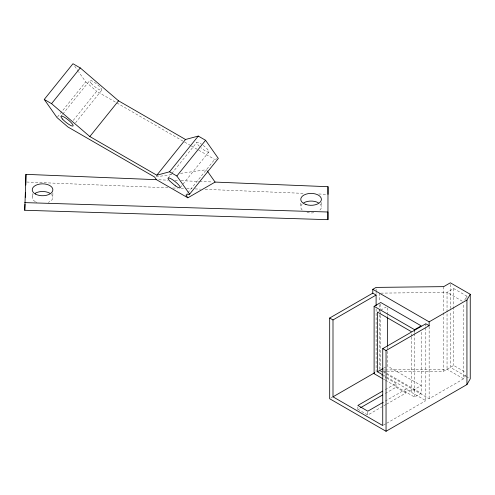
<?xml version="1.0" encoding="UTF-8"?>
<svg xmlns="http://www.w3.org/2000/svg" width="495" height="495" viewBox="0 0 495 495"><rect width="100%" height="100%" fill="white"/><g stroke="black" fill="none" stroke-linecap="round" stroke-linejoin="round"><path stroke-width="0.37" stroke-dasharray="2.48 1.86" d="M464.725 300.032L466.933 296.208L453.674 288.548L447.041 292.378L380.952 293.127M465.832 375.006L463.617 378.83L429.14 398.741L385.382 373.471M57.494 116.999L85.728 81.879L78.686 71.862M60.941 116.393L62.376 114.611M62.853 114.011L89.651 80.679M73.217 120.446L96.667 91.278L184.016 141.712M75.543 122.779L101.859 90.041M168.022 178.219L171.369 174.048M171.845 173.454L196.732 142.498M180.23 187.58L208.94 151.86M185.978 195.135L187.401 193.359M187.877 192.772L214.688 159.421L216.878 158.833M378.749 311.299L380.073 310.532M380.742 310.148L386.044 307.086M331.013 397.974L332.337 397.207M383.39 368.336L386.044 366.801M385.289 389.602L395.988 383.427L395.988 387.257L385.289 393.432M357.866 406.97L357.866 409.266L359.871 408.109M385.203 401.142L405.937 389.169L425.824 400.653L425.824 326.842M357.866 409.266L367.81 415.008L383.192 406.123M383.86 405.739L385.871 404.582M386.539 404.192L405.937 392.999L405.937 389.169M386.855 371.819L443.73 371.176L453.674 365.434L465.609 372.327M386.706 377.14L411.24 391.304L421.183 385.562L387.368 366.04L387.368 350.726M385.382 380.203L414.556 397.046L421.183 393.216L421.183 331.966M383.39 425.149L386.044 423.621M386.706 423.237L425.824 400.653M156.117 176.802L172.118 174.556M180.496 173.374L206.396 169.729L207.269 170.967M383.254 369.982L384.794 369.969M385.562 369.957L447.041 369.264L463.617 378.83L463.617 303.485M379.943 371.9L383.012 371.863M383.786 371.856L386.088 371.832M158.784 179.784L168.04 180.161M174.983 180.446L178.064 180.57M181.151 180.7L198.885 181.424M199.658 181.455L211.996 181.962M26.736 182.036L168.102 187.822M172.736 188.007L177.371 188.199M181.232 188.354L183.546 188.453M186.64 188.576L192.048 188.799M195.135 188.923L200.543 189.146M205.178 189.338L304.827 193.415M318.731 193.984L327.226 194.331M462.293 301.183L447.041 292.378L447.041 369.264M184.685 142.096L190.68 145.561M191.348 145.945L198.019 149.793M198.687 150.177L214.688 159.421M465.609 376.15L450.357 367.346L450.357 311.244M466.271 376.534L468.926 378.069M383.39 371.399L386.044 372.927M386.706 373.31L421.183 393.216M380.073 370.409L384.72 373.088M383.39 375.229L386.044 376.757M381.404 375.006L386.044 377.685M386.706 378.069L395.988 383.427M383.39 379.052L384.72 379.82M395.988 387.257L405.937 392.999M85.728 81.879L96.667 91.278M74.72 66.225L78.241 71.237M466.933 296.208L466.933 298.51M453.674 288.548L453.674 306.232M453.674 307.005L453.674 365.434M450.357 284.347L450.357 310.476M443.73 286.636L443.73 311.999M443.73 312.766L443.73 371.176M429.14 326.465L429.14 398.741M425.824 323.767L425.824 326.075M414.556 331.204L414.556 332.733M414.556 333.5L414.556 397.046M411.24 333.884L411.24 336.179M411.24 336.946L411.24 391.304M387.368 307.853L387.368 314.74M387.368 315.507L387.368 317.041M387.368 346.896L387.368 349.959M380.742 304.023L380.742 308.62M380.742 311.677L380.742 314.74M380.742 315.507L380.742 368.336M379.411 293.145L379.411 301.603M379.411 304.679L379.411 308.521M379.411 309.288L379.411 311.596M379.411 314.672L379.411 369.258M376.101 288.938L376.101 291.246M376.101 292.013L376.101 293.547M376.101 308.899L376.101 371.943M367.81 411.945L367.81 415.008M321.404 202.418L321.404 207.015M300.774 203.185L300.774 207.015M52.872 192.852L52.872 197.443M32.243 193.613L32.243 197.443M203.204 145.388A7.734 1.634 38.8 0 1 208.84 152.058A7.734 1.634 38.8 0 1 200.902 147.702M199.466 146.39A7.734 1.634 38.8 0 1 196.831 142.306A7.734 1.634 38.8 0 1 201.607 144.243M320.024 204.033A10.315 5.952 0 0 1 318.99 210.845M313.756 212.763A10.315 5.952 0 0 1 305.929 212.169M302.154 209.991A10.315 5.952 0 0 1 302.154 204.033M51.486 194.467A10.315 5.952 0 0 1 48.287 202.393M36.828 202.393A10.315 5.952 0 0 1 35.751 201.917M35.263 201.657A10.315 5.952 0 0 1 33.623 194.467M91.179 83.315A7.734 1.634 38.8 0 0 101.555 90.344A7.734 1.634 38.8 0 0 94.526 82.417A7.734 1.634 38.8 0 0 91.179 83.315"/><path stroke-width="0.74" d="M156.476 179.685L25.963 174.351L24.75 210.27L327.931 219.669L327.999 186.702L215.084 182.086L187.853 197.808L156.476 179.685L154.595 177.018L67.957 126.998L57.018 117.6L44.253 99.439L72.963 63.725L80.258 67.933L118.546 100.825L185.514 139.491L198.278 136.076L205.574 140.283L218.332 158.443L189.622 194.158L185.978 195.135L187.853 197.808M24.75 210.27L25.01 204.157M25.307 197.282L25.505 192.697M25.833 185.062L25.963 174.351M372.785 289.315L429.14 321.855L466.933 300.032L470.25 294.29L450.357 282.806L443.73 286.636L376.101 287.403L372.785 289.315L372.785 293.145L329.682 318.025L329.682 398.741L386.044 431.275L466.933 384.572L470.25 378.83L470.25 294.29M44.253 99.439L51.548 103.653L80.258 67.933M51.548 103.653L89.836 136.546L118.546 100.825M89.836 136.546L156.804 175.211L185.514 139.491M156.804 175.211L169.568 171.79L198.278 136.076M189.622 194.158L176.863 176.003L205.574 140.283M329.682 318.025L332.999 319.937L376.101 295.057L376.101 305.823M374.109 306.318L380.742 302.495L421.183 325.846L414.556 329.67L374.109 306.318L374.109 373.694L382.728 378.669M332.999 319.937L332.999 396.823L382.728 425.533L382.728 348.647L425.824 323.767L429.14 325.679L429.14 321.855M382.728 348.647L386.044 350.565L429.14 325.679M332.999 396.823L374.771 372.71M411.24 331.588L377.425 312.06L377.425 371.782L382.728 368.719M382.61 391.149L357.866 405.436L367.81 411.178L383.192 402.299M360.539 407.719L382.61 394.979M24.75 202.61L327.931 212.008L327.931 219.669M169.568 171.79L176.863 176.003M372.785 293.145L376.101 295.057M377.425 371.782L382.728 374.845M207.702 171.586L215.084 182.086M466.933 300.032L466.933 384.572M414.556 329.67L414.556 331.204M387.368 317.802L387.368 346.135M386.044 350.565L386.044 431.275M327.999 186.702L327.999 194.362M303.794 202.802A10.315 5.952 0 0 1 318.384 202.802M35.263 193.229A10.315 5.952 0 0 1 49.853 193.229M175.354 185.842L169.55 180.854A7.734 1.634 38.8 0 1 170.924 178.745A7.734 1.634 38.8 0 1 179.815 186.38A7.734 1.634 38.8 0 1 175.354 185.842M62.469 119.029A7.734 1.634 38.8 0 0 72.845 126.058A7.734 1.634 38.8 0 0 65.816 118.132A7.734 1.634 38.8 0 0 62.469 119.029M35.263 193.997A10.315 5.952 0 0 0 52.52 191.33A10.315 5.952 0 0 0 39.885 184.035A10.315 5.952 0 0 0 35.263 193.997M305.929 204.515A10.315 5.952 0 0 0 321.404 199.355A10.315 5.952 0 0 0 305.929 194.201A10.315 5.952 0 0 0 305.929 204.515"/></g></svg>
